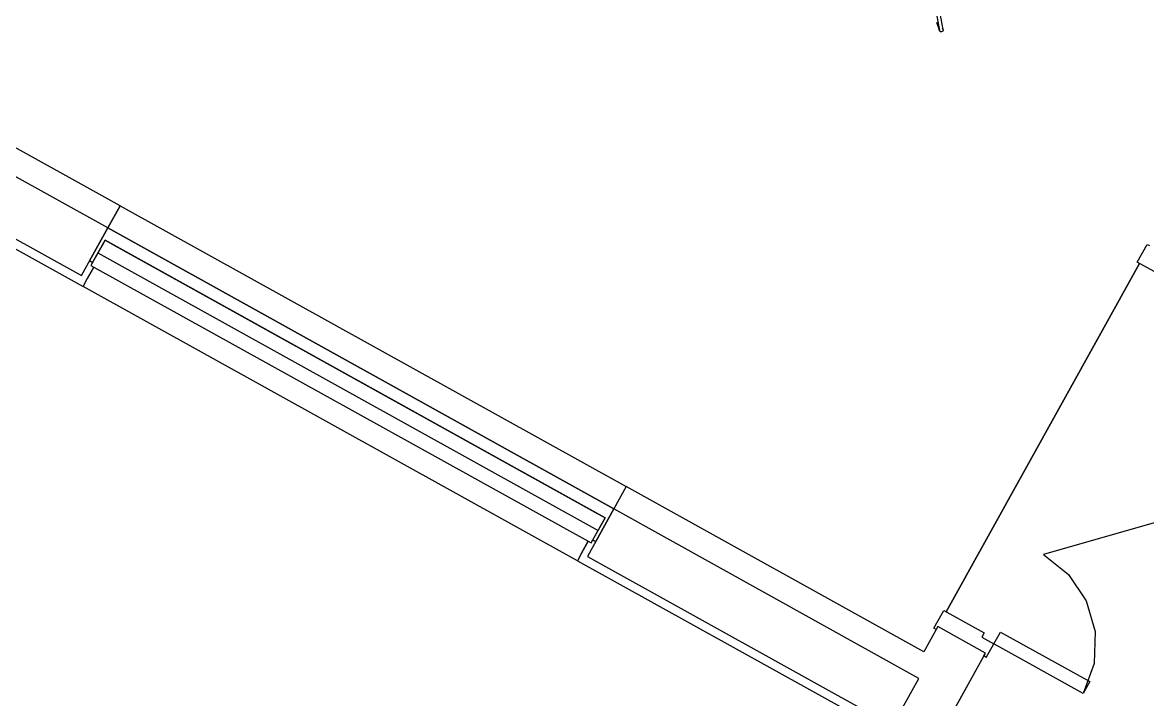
# Model space of a CAD drawing. Header units: metres. Extents: x 2.3 to 42.8, y 0.9 to 31.9.
# Drawn here: x 26.581 to 27.882, y 25.73 to 26.513 of the extents above; entities that cross this region are included whole.
import ezdxf

# ---------------------------------------------------------------- set-up
doc = ezdxf.new("R2010")
doc.units = ezdxf.units.M
doc.layers.add('ARREDI', color=9, linetype='Continuous')
doc.layers.add('PARETI_STRUTTURE', color=7, linetype='Continuous')

msp = doc.modelspace()

# ---------------------------------------------------------------- linework, layer by layer
at = {"layer": 'ARREDI'}
for points in [[(25.6773, 26.8319), (25.6467, 26.7768), (26.6491, 26.2202), (26.6797, 26.2753)], [(26.6765, 26.2613), (26.6602, 26.2321), (27.2385, 25.911), (27.2548, 25.9402)], [(27.2343, 25.8953), (27.5872, 25.6994), (27.6177, 25.7544), (27.2649, 25.9504)]]:
    msp.add_lwpolyline(points, close=True, dxfattribs=at)
for points in [[(27.6453, 26.503), (27.6447, 26.5025), (27.644, 26.5022), (27.6433, 26.5021), (27.6426, 26.5023), (27.642, 26.5028), (27.6416, 26.5034), (27.6414, 26.5039), (27.6414, 26.5039), (27.6414, 26.5041), (27.6415, 26.5049), (27.6418, 26.5055)], [(27.6445, 26.5062), (27.6451, 26.5058), (27.6455, 26.5051), (27.6457, 26.5047), (27.6457, 26.5046), (27.6457, 26.5044), (27.6456, 26.5037), (27.6453, 26.503)], [(26.6683, 26.2467), (27.2467, 25.9256)]]:
    msp.add_lwpolyline(points, dxfattribs=at)
at = {"layer": 'PARETI_STRUTTURE'}
for points in [[(26.694, 26.3011), (25.7174, 26.8433)], [(25.6677, 26.7539), (26.6512, 26.2078), (26.656, 26.2164)], [(27.6357, 26.5348), (27.6414, 26.5039)], [(27.6457, 26.5047), (27.6399, 26.5356)], [(27.6414, 26.5036), (27.641, 26.5049), (27.6406, 26.5064), (27.6396, 26.5095), (27.6386, 26.513)], [(26.694, 26.3011), (26.6797, 26.2753), (26.694, 26.3011), (27.2792, 25.9762)], [(26.6587, 26.2374), (26.6621, 26.2355), (26.6587, 26.2374), (26.6797, 26.2753)], [(26.6587, 26.2374), (26.6797, 26.2753)], [(26.6621, 26.2355), (26.6765, 26.2613)], [(26.6765, 26.2613), (26.6882, 26.2548)], [(26.6882, 26.2548), (27.2431, 25.9467), (27.2548, 25.9402), (27.2404, 25.9144)], [(27.8701, 26.2358), (27.8816, 26.2564)], [(27.8816, 26.2564), (27.8844, 26.2549)], [(27.8729, 26.2343), (27.6493, 25.8315)], [(27.6493, 25.8315), (27.8729, 26.2343)], [(27.917, 26.2098), (27.8701, 26.2358)], [(26.6512, 26.2078), (26.656, 26.2164)], [(27.2274, 25.8991), (27.2227, 25.8905), (26.6512, 26.2078)], [(27.917, 26.2098), (27.9198, 26.215), (27.9336, 26.2073), (27.926, 26.1935), (28.2358, 26.0215), (28.2434, 26.0353), (27.7616, 25.8975), (27.7907, 25.8747), (27.8113, 25.8441), (27.8215, 25.8085), (27.8202, 25.7716), (27.8075, 25.7369)], [(27.2792, 25.9762), (27.2649, 25.9504), (27.2439, 25.9125), (27.2404, 25.9144)], [(27.6235, 25.785), (27.2792, 25.9762), (27.2649, 25.9504)], [(27.2404, 25.9144), (27.2439, 25.9125), (27.2649, 25.9503)], [(27.2351, 25.9129), (27.2274, 25.8991), (27.2351, 25.9129)], [(27.2274, 25.8991), (27.2227, 25.8905), (27.6289, 25.665), (27.6336, 25.6736)], [(27.6351, 25.8124), (27.6465, 25.833)], [(27.6465, 25.833), (27.6933, 25.807)], [(27.6397, 25.8143), (27.6235, 25.785)], [(27.6336, 25.6736), (27.6948, 25.7837), (27.6397, 25.8143)], [(27.6378, 25.8109), (27.6351, 25.8124)], [(27.6397, 25.8143), (27.6378, 25.8109)], [(27.6948, 25.7837), (27.6397, 25.8143)], [(27.6933, 25.807), (27.6905, 25.8019)], [(27.6905, 25.8019), (27.7042, 25.7942)], [(27.6956, 25.7787), (27.7042, 25.7942), (27.7119, 25.808), (27.8152, 25.7507), (27.8075, 25.7369)], [(27.8075, 25.7369), (27.7042, 25.7942)], [(27.6929, 25.7803), (27.6336, 25.6736)], [(27.6929, 25.7803), (27.6948, 25.7837)], [(27.6956, 25.7787), (27.6929, 25.7803)]]:
    msp.add_lwpolyline(points, dxfattribs=at)
for points in [[(25.6773, 26.8319), (25.6467, 26.7768), (26.6491, 26.2202), (26.6797, 26.2753)], [(27.2649, 25.9504), (26.6797, 26.2753), (26.6587, 26.2374), (26.6797, 26.2753)], [(26.6636, 26.2301), (26.656, 26.2164)], [(27.2343, 25.8953), (27.5872, 25.6994), (27.6177, 25.7544), (27.2649, 25.9504)], [(27.2649, 25.9503), (27.2439, 25.9125)]]:
    msp.add_lwpolyline(points, close=True, dxfattribs=at)

doc.saveas('drawing.dxf')
